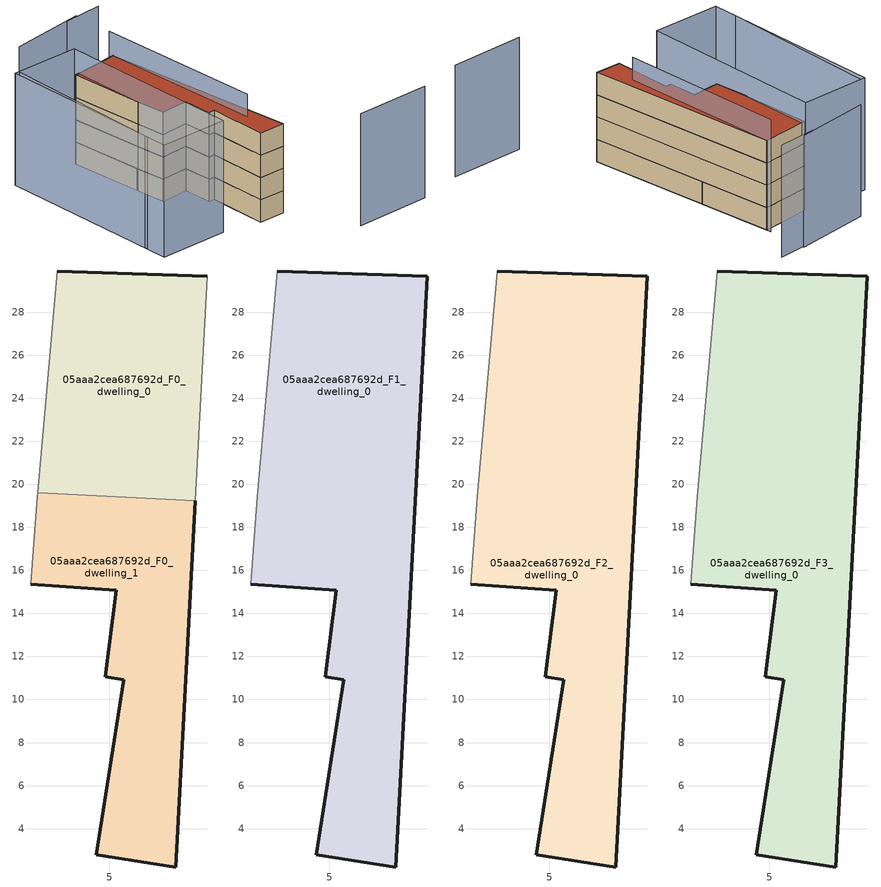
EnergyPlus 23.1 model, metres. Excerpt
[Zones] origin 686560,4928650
05aaa2cea687692d_F0_dwelling_0
 floor ground (EU_floor_Construction): 8.99,19.22 9.54,29.67 2.58,29.91 1.67,19.62 z0
 wall outside (EU_wall_Construction): 2.58,29.91 9.54,29.67 z0:3
 wall adiabatic (EU_wall_Construction): 1.67,19.62 2.58,29.91 / 9.54,29.67 8.99,19.22 z0:3
 wall to 05aaa2cea687692d_F0_dwelling_1 (EU_wall_Construction): 8.99,19.22 1.67,19.62 z0:3
05aaa2cea687692d_F0_dwelling_1
 floor ground (EU_floor_Construction): 8.08,2.22 8.99,19.22 1.67,19.62 1.65,19.43 1.36,15.35 5.32,15.07 4.81,11.06 5.68,10.93 4.4,2.79 z0
 wall outside (EU_wall_Construction): 8.99,19.22 8.08,2.22 4.4,2.79 5.68,10.93 4.81,11.06 5.32,15.07 1.36,15.35 z0:3
 wall adiabatic (EU_wall_Construction): 1.36,15.35 1.65,19.43 1.67,19.62 z0:3
05aaa2cea687692d_F1_dwelling_0
 floor to 05aaa2cea687692d_F0_dwelling_0 (EU_floor_Construction): 8.99,19.23 9.54,29.67 2.58,29.91 1.67,19.62 z3
 floor to 05aaa2cea687692d_F0_dwelling_1 (EU_floor_Construction): 8.08,2.22 8.99,19.23 1.67,19.62 1.65,19.43 1.36,15.35 5.32,15.07 4.81,11.06 5.68,10.93 4.4,2.79 z3
 wall outside (EU_wall_Construction): 2.58,29.91 9.54,29.67 8.08,2.22 4.4,2.79 5.68,10.93 4.81,11.06 5.32,15.07 1.36,15.35 z3:6
 wall adiabatic (EU_wall_Construction): 1.36,15.35 1.65,19.43 2.58,29.91 z3:6
05aaa2cea687692d_F2_dwelling_0
 floor to 05aaa2cea687692d_F1_dwelling_0 (EU_floor_Construction): 8.08,2.22 9.54,29.67 2.58,29.91 1.65,19.43 1.36,15.35 5.32,15.07 4.81,11.06 5.68,10.93 4.4,2.79 z6
 wall outside (EU_wall_Construction): 2.58,29.91 9.54,29.67 8.08,2.22 4.4,2.79 5.68,10.93 4.81,11.06 5.32,15.07 1.36,15.35 z6:9
 wall adiabatic (EU_wall_Construction): 1.36,15.35 1.65,19.43 2.58,29.91 z6:9
05aaa2cea687692d_F3_dwelling_0
 floor to 05aaa2cea687692d_F2_dwelling_0 (EU_floor_Construction): 8.08,2.22 9.54,29.67 2.58,29.91 1.65,19.43 1.36,15.35 5.32,15.07 4.81,11.06 5.68,10.93 4.4,2.79 z9
 wall outside (EU_wall_Construction): 2.58,29.91 9.54,29.67 8.08,2.22 4.4,2.79 5.68,10.93 4.81,11.06 5.32,15.07 1.36,15.35 z9:12
 wall adiabatic (EU_wall_Construction): 1.36,15.35 1.65,19.43 2.58,29.91 z9:12
 roof outside (EU_roof_Construction): 9.54,29.67 8.08,2.22 4.4,2.79 5.68,10.93 4.81,11.06 5.32,15.07 1.36,15.35 1.65,19.43 2.58,29.91 z12
shading: 11.28,-7.16 21.9,-8.5 / -5.7,31.85 -9.68,8.95 / 6.87,6.83 9.56,30.28 / 14.05,35.61 8.53,35.96 / 10.35,36.04 -0.41,36.19 / -10.1,5.95 -6.33,32.03 / -6.33,32.03 3.28,30.64 / 3.28,30.64 -0.5,4.56 / -0.5,4.56 -10.1,5.95 z0:15
[Building]
EU S2 Campaign: North Axis=0; Terrain=City; Solar Distribution=FullExterior
[Site:Location]
Bologna: Latitude=44.5; Longitude=11.25; Time Zone=1; Elevation=37
[SizingPeriod:WeatherFileDays]
AnnualSizingPeriod: Begin Month=1; Begin Day of Month=1; End Month=12; End Day of Month=31; Day of Week for Start Day=Monday; Use Weather File Daylight Saving Period=No; Use Weather File Rain and Snow Indicators=No
[MATERIAL]
EU_InternalMass_Material: Roughness=MediumRough; Thickness=0.1; Conductivity=1; Density=1800; Specific Heat=900; Thermal Absorptance=0.9; Solar Absorptance=0.7; Visible Absorptance=0.7
[MATERIAL:NOMASS] Roughness=MediumRough; Thermal Absorptance=0.9; Solar Absorptance=0.7; Visible Absorptance=0.7
Name | Thermal Resistance
EU_wall_NoMass | 0.937881
EU_roof_NoMass | 0.548572
EU_floor_NoMass | 0.71348
[CONSTRUCTION]
EU_wall_Construction: EU_wall_NoMass
EU_roof_Construction: EU_roof_NoMass
EU_floor_Construction: EU_floor_NoMass
EU_InternalMass_Construction: EU_InternalMass_Material
[ZONE] Type=1; Multiplier=1; Ceiling Height=autocalculate; Floor Area=autocalculate; Part of Total Floor Area=Yes
Name | Volume
05aaa2cea687692d_F0_dwelling_0 | 222.692
05aaa2cea687692d_F1_dwelling_0 | 445.371
05aaa2cea687692d_F2_dwelling_0; 05aaa2cea687692d_F3_dwelling_0 | 445.376
05aaa2cea687692d_F0_dwelling_1 | 222.694
[INTERNALMASS] Construction=EU_InternalMass_Construction
Name | Zone or ZoneList | Surface Area
05aaa2cea687692d_F0_dwelling_0_EU_InternalMass | 05aaa2cea687692d_F0_dwelling_0 | 74.2309
05aaa2cea687692d_F0_dwelling_1_EU_InternalMass | 05aaa2cea687692d_F0_dwelling_1 | 74.2314
05aaa2cea687692d_F1_dwelling_0_EU_InternalMass | 05aaa2cea687692d_F1_dwelling_0 | 148.459
05aaa2cea687692d_F2_dwelling_0_EU_InternalMass | 05aaa2cea687692d_F2_dwelling_0 | 148.459
05aaa2cea687692d_F3_dwelling_0_EU_InternalMass | 05aaa2cea687692d_F3_dwelling_0 | 148.459
[OTHEREQUIPMENT] Fuel Type=Electricity; Design Level Calculation Method=Watts/Area; Power per Zone Floor Area=1; Fraction Latent=0; Fraction Radiant=0; Fraction Lost=0; Carbon Dioxide Generation Rate=0; EndUse Subcategory=EU_Step8_InternalGains
Name | Zone or ZoneList or Space or SpaceList | Schedule
EU_Step8_InternalGain_05aaa2cea687692d_F0_dwelling_0_f000 | 05aaa2cea687692d_F0_dwelling_0 | EU_Step8_GainSchedule_05aaa2cea687692d_F0_dwelling_0_f000
EU_Step8_InternalGain_05aaa2cea687692d_F0_dwelling_1_f000 | 05aaa2cea687692d_F0_dwelling_1 | EU_Step8_GainSchedule_05aaa2cea687692d_F0_dwelling_1_f000
EU_Step8_InternalGain_05aaa2cea687692d_F1_dwelling_0_f000 | 05aaa2cea687692d_F1_dwelling_0 | EU_Step8_GainSchedule_05aaa2cea687692d_F1_dwelling_0_f000
EU_Step8_InternalGain_05aaa2cea687692d_F2_dwelling_0_f000 | 05aaa2cea687692d_F2_dwelling_0 | EU_Step8_GainSchedule_05aaa2cea687692d_F2_dwelling_0_f000
EU_Step8_InternalGain_05aaa2cea687692d_F3_dwelling_0_f000 | 05aaa2cea687692d_F3_dwelling_0 | EU_Step8_GainSchedule_05aaa2cea687692d_F3_dwelling_0_f000
[ZONEVENTILATION:DESIGNFLOWRATE] Schedule=EU_AlwaysOn; Design Flow Rate Calculation Method=AirChanges/Hour; Air Changes per Hour=0.687892; Ventilation Type=Natural; Fan Pressure Rise=0; Fan Total Efficiency=1; Constant Term Coefficient=1; Temperature Term Coefficient=0; Velocity Term Coefficient=0; Velocity Squared Term Coefficient=0; Minimum Indoor Temperature=-100; Maximum Indoor Temperature=100; Delta Temperature=-100; Minimum Outdoor Temperature=-100; Maximum Outdoor Temperature=100; Maximum Wind Speed=40
Name | Zone or ZoneList or Space or SpaceList
EU_ConstantAir_05aaa2cea687692d_F0_dwelling_0 | 05aaa2cea687692d_F0_dwelling_0
EU_ConstantAir_05aaa2cea687692d_F0_dwelling_1 | 05aaa2cea687692d_F0_dwelling_1
EU_ConstantAir_05aaa2cea687692d_F1_dwelling_0 | 05aaa2cea687692d_F1_dwelling_0
EU_ConstantAir_05aaa2cea687692d_F2_dwelling_0 | 05aaa2cea687692d_F2_dwelling_0
EU_ConstantAir_05aaa2cea687692d_F3_dwelling_0 | 05aaa2cea687692d_F3_dwelling_0
[HVACTEMPLATE:THERMOSTAT] Constant Heating Setpoint=20; Constant Cooling Setpoint=50
EU_HeatOnly_05aaa2cea687692d_F0_dwelling_0; EU_HeatOnly_05aaa2cea687692d_F0_dwelling_1; EU_HeatOnly_05aaa2cea687692d_F1_dwelling_0; EU_HeatOnly_05aaa2cea687692d_F2_dwelling_0; EU_HeatOnly_05aaa2cea687692d_F3_dwelling_0
[HVACTEMPLATE:ZONE:IDEALLOADSAIRSYSTEM] System Availability Schedule=EU_AlwaysOn; Maximum Heating Supply Air Temperature=50; Minimum Cooling Supply Air Temperature=13; Maximum Heating Supply Air Humidity Ratio=0.0156; Minimum Cooling Supply Air Humidity Ratio=0.0077; Heating Limit=NoLimit; Cooling Limit=NoLimit; Heating Availability Schedule=EU_AlwaysOn; Cooling Availability Schedule=EU_CoolingOff; Dehumidification Control Type=ConstantSensibleHeatRatio; Cooling Sensible Heat Ratio=0.7; Dehumidification Setpoint=60; Humidification Control Type=None; Humidification Setpoint=30; Outdoor Air Method=None; Outdoor Air Flow Rate per Person=0.00944; Outdoor Air Flow Rate per Zone Floor Area=0; Outdoor Air Flow Rate per Zone=0; Demand Controlled Ventilation Type=None; Outdoor Air Economizer Type=NoEconomizer; Heat Recovery Type=None; Sensible Heat Recovery Effectiveness=0.7; Latent Heat Recovery Effectiveness=0.65
Name | Template Thermostat
05aaa2cea687692d_F0_dwelling_0 | EU_HeatOnly_05aaa2cea687692d_F0_dwelling_0
05aaa2cea687692d_F0_dwelling_1 | EU_HeatOnly_05aaa2cea687692d_F0_dwelling_1
05aaa2cea687692d_F1_dwelling_0 | EU_HeatOnly_05aaa2cea687692d_F1_dwelling_0
05aaa2cea687692d_F2_dwelling_0 | EU_HeatOnly_05aaa2cea687692d_F2_dwelling_0
05aaa2cea687692d_F3_dwelling_0 | EU_HeatOnly_05aaa2cea687692d_F3_dwelling_0
[SIZING:ZONE] Zone Cooling Design Supply Air Temperature Input Method=SupplyAirTemperature; Zone Cooling Design Supply Air Temperature=13; Zone Heating Design Supply Air Temperature Input Method=SupplyAirTemperature; Zone Heating Design Supply Air Temperature=50; Zone Cooling Design Supply Air Humidity Ratio=0.008; Zone Heating Design Supply Air Humidity Ratio=0.008; Cooling Design Air Flow Method=DesignDay; Cooling Design Air Flow Rate=0; Cooling Minimum Air Flow per Zone Floor Area=0.000762; Cooling Minimum Air Flow=0; Cooling Minimum Air Flow Fraction=0.2; Heating Design Air Flow Method=DesignDay; Heating Design Air Flow Rate=0; Heating Maximum Air Flow per Zone Floor Area=0.002032; Heating Maximum Air Flow=0.141576; Heating Maximum Air Flow Fraction=0.3; Account for Dedicated Outdoor Air System=No; Dedicated Outdoor Air System Control Strategy=NeutralSupplyAir; Dedicated Outdoor Air Low Setpoint Temperature for Design=autosize; Dedicated Outdoor Air High Setpoint Temperature for Design=autosize; Zone Load Sizing Method=Sensible Load Only No Latent Load; Zone Latent Cooling Design Supply Air Humidity Ratio Input Method=HumidityRatioDifference; Zone Cooling Design Supply Air Humidity Ratio Difference=0.005; Zone Latent Heating Design Supply Air Humidity Ratio Input Method=HumidityRatioDifference; Zone Humidification Design Supply Air Humidity Ratio Difference=0.005
05aaa2cea687692d_F0_dwelling_0; 05aaa2cea687692d_F0_dwelling_1; 05aaa2cea687692d_F1_dwelling_0; 05aaa2cea687692d_F2_dwelling_0; 05aaa2cea687692d_F3_dwelling_0
[SCHEDULE:CONSTANT]
Name | Hourly Value
EU_AlwaysOn | 1
EU_CoolingOff | 0
[SCHEDULE:FILE] Column Number=1; Rows to Skip at Top=0; Number of Hours of Data=8760; Column Separator=Comma; Interpolate to Timestep=No; Minutes per Item=60; Adjust Schedule for Daylight Savings=Yes
Name | File
EU_Step8_GainSchedule_05aaa2cea687692d_F0_dwelling_0_f000 | ../../schedules/05aaa2cea687692d/05aaa2cea687692d_F0_dwelling_0_f000_gain.csv
EU_Step8_GainSchedule_05aaa2cea687692d_F0_dwelling_1_f000 | ../../schedules/05aaa2cea687692d/05aaa2cea687692d_F0_dwelling_1_f000_gain.csv
EU_Step8_GainSchedule_05aaa2cea687692d_F1_dwelling_0_f000 | ../../schedules/05aaa2cea687692d/05aaa2cea687692d_F1_dwelling_0_f000_gain.csv
EU_Step8_GainSchedule_05aaa2cea687692d_F2_dwelling_0_f000 | ../../schedules/05aaa2cea687692d/05aaa2cea687692d_F2_dwelling_0_f000_gain.csv
EU_Step8_GainSchedule_05aaa2cea687692d_F3_dwelling_0_f000 | ../../schedules/05aaa2cea687692d/05aaa2cea687692d_F3_dwelling_0_f000_gain.csv
